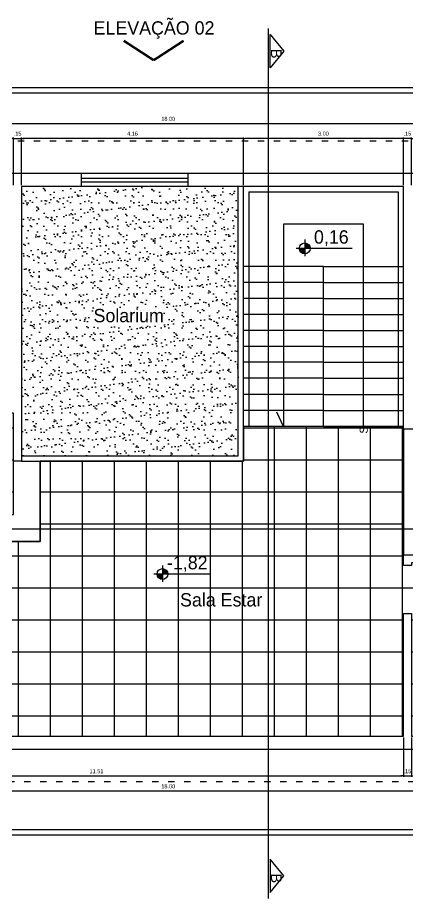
# Model space of a CAD drawing. Header units: millimetres. Extents: x 92.2 to 172.4, y 6.8 to 63.1.
# Drawn here: x 105.58 to 112.89, y 6.82 to 23.33 of the extents above; entities that cross this region are included whole.
import ezdxf

# ---------------------------------------------------------------- set-up
doc = ezdxf.new("R2010")
doc.units = ezdxf.units.MM
doc.linetypes.add('ACAD_ISO03W100', pattern=[30, 12, -18])
for name, color, linetype in [('Alvenaria', 5, 'Continuous'), ('COTAS', 1, 'Continuous'), ('Escada', 1, 'Continuous'), ('INDICAÇÃO', 1, 'Continuous'), ('Janelas', 3, 'Continuous'), ('Paisagismo', 3, 'Continuous'), ('PISO', 21, 'Continuous'), ('Proj. Corte Terreno', 254, 'Continuous'), ('Texto', 7, 'Continuous')]:
    doc.layers.add(name, color=color, linetype=linetype)
doc.styles.add('ARTIUM', font='GOTHIC.TTF', dxfattribs={"height": 0.1})
doc.styles.add('ROMANS', font='C-ACENTO.SHX')
doc.dimstyles.new('Artiun 1-50', dxfattribs={"dimscale": 0.5, "dimtxt": 0.15, "dimasz": 0.05, "dimexe": 0.03, "dimexo": 0.05, "dimgap": 0.1, "dimtad": 1, "dimzin": 4, "dimdsep": 46, "dimtxsty": 'ROMANS', "dimblk": 'DOT', "dimcen": 0.025, "dimclrt": 2, "dimadec": 0, "dimazin": 0, "dimtfac": 1, "dimtix": 1, "dimtmove": 2, "dimatfit": 2, "dimldrblk": 'DOT', "dimfxl": 1, "dimtolj": 1, "dimtzin": 0, "dimarcsym": 0})

# ---------------------------------------------------------------- blocks, each defined once
blk = doc.blocks.new('A$C7F8213FB')
for p, q in [((0.017, 0.017), (0.017, 3.815)), ((0.017, 3.815), (1.517, 3.815)), ((1.517, 3.815), (1.517, 0.017)), ((1.517, 0.017), (1.639, 0.289))]:
    blk.add_line(p, q)
blk.add_circle((0.017, 0.017), 0.017)
blk = doc.blocks.new('A$C215C32E7')
blk.add_line((10.446, 4.761), (-21.884, 4.761))
blk = doc.blocks.new('A$C5DF17B79')
blk.add_line((0.019, 1.836), (0.019, 18.142))
for points in [[(0.312, 17.718), (0.055, 17.407), (0.055, 18.029)], [(0.312, 2.26), (0.055, 2.571), (0.055, 1.949)]]:
    blk.add_lwpolyline(points, close=True)
at = {"layer": 'Texto', "char_height": 0.2, "width": 6.03922, "attachment_point": 1, "rotation": 270, "style": 'ARTIUM'}
for insert in [(0.268, 17.759), (0.268, 2.301)]:
    blk.add_mtext('B', dxfattribs=dict(at, insert=insert))
blk = doc.blocks.new('_DOT')
at = {"color": 0, "linetype": 'ByBlock'}
blk.add_line((-0.5, 0), (-1, 0), dxfattribs=at)
at = {"color": 0, "linetype": 'ByBlock', "const_width": 0.5}
blk.add_lwpolyline([(-0.25, 0, 1), (0.25, 0, 1)], format="xyb", close=True, dxfattribs=at)
blk = doc.blocks.new('*D69')
at = {"layer": 'COTAS', "color": 0, "lineweight": -2, "transparency": 16777216}
for p, q in [((99.407, 20.434), (99.407, 21.357)), ((99.432, 21.342), (117.382, 21.342)), ((117.407, 20.434), (117.407, 21.357))]:
    blk.add_line(p, q, dxfattribs=at)
at = {"layer": 'Defpoints', "color": 0, "transparency": 16777216}
for p in [(117.407, 21.342), (99.407, 20.409), (117.407, 20.409)]:
    blk.add_point(p, dxfattribs=at)
at = {"layer": 'COTAS', "color": 0, "lineweight": -2, "transparency": 16777216, "xscale": 0.025, "yscale": 0.025, "zscale": 0.025, "rotation": 180}
blk.add_blockref('_DOT', (99.407, 21.342), dxfattribs=at)
at = {"layer": 'COTAS', "color": 0, "lineweight": -2, "transparency": 16777216, "xscale": 0.025, "yscale": 0.025, "zscale": 0.025}
blk.add_blockref('_DOT', (117.407, 21.342), dxfattribs=at)
at = {"layer": 'COTAS', "color": 7, "transparency": 16777216, "insert": (108.407, 21.429), "char_height": 0.075, "attachment_point": 5, "style": 'ROMANS'}
blk.add_mtext('\\A1;18.00', dxfattribs=at)
blk = doc.blocks.new('*D73')
at = {"layer": 'COTAS', "color": 0, "lineweight": -2, "transparency": 16777216}
for p, q in [((109.817, 20.184), (109.817, 21.078)), ((112.792, 21.063), (109.842, 21.063)), ((112.817, 20.184), (112.817, 21.078))]:
    blk.add_line(p, q, dxfattribs=at)
at = {"layer": 'Defpoints', "color": 0, "transparency": 16777216}
for p in [(109.817, 21.063), (109.817, 20.159), (112.817, 20.159)]:
    blk.add_point(p, dxfattribs=at)
at = {"layer": 'COTAS', "color": 0, "lineweight": -2, "transparency": 16777216, "xscale": 0.025, "yscale": 0.025, "zscale": 0.025, "rotation": 180}
blk.add_blockref('_DOT', (109.817, 21.063), dxfattribs=at)
at = {"layer": 'COTAS', "color": 0, "lineweight": -2, "transparency": 16777216, "xscale": 0.025, "yscale": 0.025, "zscale": 0.025}
blk.add_blockref('_DOT', (112.817, 21.063), dxfattribs=at)
at = {"layer": 'COTAS', "color": 7, "transparency": 16777216, "insert": (111.317, 21.151), "char_height": 0.075, "attachment_point": 5, "style": 'ROMANS'}
blk.add_mtext('\\A1;3.00', dxfattribs=at)
blk = doc.blocks.new('*D74')
at = {"layer": 'COTAS', "color": 0, "lineweight": -2, "transparency": 16777216}
for p, q in [((105.657, 20.184), (105.657, 21.078)), ((109.792, 21.063), (105.682, 21.063)), ((109.817, 20.184), (109.817, 21.078))]:
    blk.add_line(p, q, dxfattribs=at)
at = {"layer": 'Defpoints', "color": 0, "transparency": 16777216}
for p in [(105.657, 21.063), (105.657, 20.159), (109.817, 20.159)]:
    blk.add_point(p, dxfattribs=at)
at = {"layer": 'COTAS', "color": 0, "lineweight": -2, "transparency": 16777216, "xscale": 0.025, "yscale": 0.025, "zscale": 0.025, "rotation": 180}
blk.add_blockref('_DOT', (105.657, 21.063), dxfattribs=at)
at = {"layer": 'COTAS', "color": 0, "lineweight": -2, "transparency": 16777216, "xscale": 0.025, "yscale": 0.025, "zscale": 0.025}
blk.add_blockref('_DOT', (109.817, 21.063), dxfattribs=at)
at = {"layer": 'COTAS', "color": 7, "transparency": 16777216, "insert": (107.737, 21.151), "char_height": 0.075, "attachment_point": 5, "style": 'ROMANS'}
blk.add_mtext('\\A1;4.16', dxfattribs=at)
blk = doc.blocks.new('*D78')
at = {"layer": 'COTAS', "color": 0, "lineweight": -2, "transparency": 16777216}
for p, q in [((105.482, 21.063), (105.457, 21.063)), ((105.507, 20.184), (105.507, 21.078)), ((105.507, 21.063), (105.657, 21.063)), ((105.657, 20.184), (105.657, 21.078)), ((105.682, 21.063), (105.707, 21.063))]:
    blk.add_line(p, q, dxfattribs=at)
at = {"layer": 'Defpoints', "color": 0, "transparency": 16777216}
for p in [(105.657, 21.063), (105.507, 20.159), (105.657, 20.159)]:
    blk.add_point(p, dxfattribs=at)
at = {"layer": 'COTAS', "color": 0, "lineweight": -2, "transparency": 16777216, "xscale": 0.025, "yscale": 0.025, "zscale": 0.025}
blk.add_blockref('_DOT', (105.507, 21.063), dxfattribs=at)
at = {"layer": 'COTAS', "color": 0, "lineweight": -2, "transparency": 16777216, "xscale": 0.025, "yscale": 0.025, "zscale": 0.025, "rotation": 180}
blk.add_blockref('_DOT', (105.657, 21.063), dxfattribs=at)
at = {"layer": 'COTAS', "color": 7, "transparency": 16777216, "insert": (105.582, 21.151), "char_height": 0.075, "attachment_point": 5, "style": 'ROMANS'}
blk.add_mtext('\\A1;.15', dxfattribs=at)
blk = doc.blocks.new('*D79')
at = {"layer": 'COTAS', "color": 0, "lineweight": -2, "transparency": 16777216}
for p, q in [((112.792, 21.063), (112.767, 21.063)), ((112.817, 20.184), (112.817, 21.078)), ((112.967, 21.063), (112.817, 21.063)), ((112.967, 20.184), (112.967, 21.078)), ((112.992, 21.063), (113.017, 21.063))]:
    blk.add_line(p, q, dxfattribs=at)
at = {"layer": 'Defpoints', "color": 0, "transparency": 16777216}
for p in [(112.817, 21.063), (112.817, 20.159), (112.967, 20.159)]:
    blk.add_point(p, dxfattribs=at)
at = {"layer": 'COTAS', "color": 0, "lineweight": -2, "transparency": 16777216, "xscale": 0.025, "yscale": 0.025, "zscale": 0.025}
blk.add_blockref('_DOT', (112.817, 21.063), dxfattribs=at)
at = {"layer": 'COTAS', "color": 0, "lineweight": -2, "transparency": 16777216, "xscale": 0.025, "yscale": 0.025, "zscale": 0.025, "rotation": 180}
blk.add_blockref('_DOT', (112.967, 21.063), dxfattribs=at)
at = {"layer": 'COTAS', "color": 7, "transparency": 16777216, "insert": (112.892, 21.151), "char_height": 0.075, "attachment_point": 5, "style": 'ROMANS'}
blk.add_mtext('\\A1;.15', dxfattribs=at)
blk = doc.blocks.new('*D93')
at = {"layer": 'COTAS', "color": 0, "lineweight": -2, "transparency": 16777216}
for p, q in [((99.407, 9.584), (99.407, 8.814)), ((117.407, 9.584), (117.407, 8.814)), ((99.432, 8.829), (117.382, 8.829))]:
    blk.add_line(p, q, dxfattribs=at)
at = {"layer": 'Defpoints', "color": 0, "transparency": 16777216}
for p in [(99.407, 9.609), (117.407, 9.609), (117.407, 8.829)]:
    blk.add_point(p, dxfattribs=at)
at = {"layer": 'COTAS', "color": 0, "lineweight": -2, "transparency": 16777216, "xscale": 0.025, "yscale": 0.025, "zscale": 0.025, "rotation": 180}
blk.add_blockref('_DOT', (99.407, 8.829), dxfattribs=at)
at = {"layer": 'COTAS', "color": 0, "lineweight": -2, "transparency": 16777216, "xscale": 0.025, "yscale": 0.025, "zscale": 0.025}
blk.add_blockref('_DOT', (117.407, 8.829), dxfattribs=at)
at = {"layer": 'COTAS', "color": 7, "transparency": 16777216, "insert": (108.407, 8.916), "char_height": 0.075, "attachment_point": 5, "style": 'ROMANS'}
blk.add_mtext('\\A1;18.00', dxfattribs=at)
blk = doc.blocks.new('*D95')
at = {"layer": 'COTAS', "color": 0, "lineweight": -2, "transparency": 16777216}
for p, q in [((101.307, 9.834), (101.307, 9.097)), ((112.817, 9.834), (112.817, 9.097)), ((101.332, 9.112), (112.792, 9.112))]:
    blk.add_line(p, q, dxfattribs=at)
at = {"layer": 'Defpoints', "color": 0, "transparency": 16777216}
for p in [(101.307, 9.859), (112.817, 9.859), (112.817, 9.112)]:
    blk.add_point(p, dxfattribs=at)
at = {"layer": 'COTAS', "color": 0, "lineweight": -2, "transparency": 16777216, "xscale": 0.025, "yscale": 0.025, "zscale": 0.025, "rotation": 180}
blk.add_blockref('_DOT', (101.307, 9.112), dxfattribs=at)
at = {"layer": 'COTAS', "color": 0, "lineweight": -2, "transparency": 16777216, "xscale": 0.025, "yscale": 0.025, "zscale": 0.025}
blk.add_blockref('_DOT', (112.817, 9.112), dxfattribs=at)
at = {"layer": 'COTAS', "color": 7, "transparency": 16777216, "insert": (107.062, 9.199), "char_height": 0.075, "attachment_point": 5, "style": 'ROMANS'}
blk.add_mtext('\\A1;11.51', dxfattribs=at)
blk = doc.blocks.new('*D98')
at = {"layer": 'COTAS', "color": 0, "lineweight": -2, "transparency": 16777216}
for p, q in [((112.817, 9.834), (112.817, 9.097)), ((112.967, 9.834), (112.967, 9.097)), ((112.792, 9.112), (112.767, 9.112)), ((112.817, 9.112), (112.967, 9.112)), ((112.992, 9.112), (113.017, 9.112))]:
    blk.add_line(p, q, dxfattribs=at)
at = {"layer": 'Defpoints', "color": 0, "transparency": 16777216}
for p in [(112.817, 9.859), (112.967, 9.859), (112.967, 9.112)]:
    blk.add_point(p, dxfattribs=at)
at = {"layer": 'COTAS', "color": 0, "lineweight": -2, "transparency": 16777216, "xscale": 0.025, "yscale": 0.025, "zscale": 0.025}
blk.add_blockref('_DOT', (112.817, 9.112), dxfattribs=at)
at = {"layer": 'COTAS', "color": 0, "lineweight": -2, "transparency": 16777216, "xscale": 0.025, "yscale": 0.025, "zscale": 0.025, "rotation": 180}
blk.add_blockref('_DOT', (112.967, 9.112), dxfattribs=at)
at = {"layer": 'COTAS', "color": 7, "transparency": 16777216, "insert": (112.892, 9.199), "char_height": 0.075, "attachment_point": 5, "style": 'ROMANS'}
blk.add_mtext('\\A1;.15', dxfattribs=at)
blk = doc.blocks.new('A$C62EE7015')
h = blk.add_hatch(color=256)
h.paths.add_polyline_path([(0.06, 0.144, 0.414214), (0.162, 0.041), (0.162, 0.144)])
h.paths.add_polyline_path([(0.264, 0.144, 0.414214), (0.162, 0.246), (0.162, 0.144)])
at = {"layer": 'COTAS'}
for p, q in [((0.162, 0.308), (0.162, 0)), ((1.05, 0.144), (0, 0.144))]:
    blk.add_line(p, q, dxfattribs=at)
blk.add_circle((0.162, 0.144), 0.102, dxfattribs=at)

msp = doc.modelspace()

# ---------------------------------------------------------------- hatches: boundary and pattern name
at = {"layer": 'Paisagismo'}
h = msp.add_hatch(dxfattribs=at)
h.set_pattern_fill('AR-SAND', color=256, scale=0.005, style=0)
h.set_pattern_definition([(37.5, (0, -40.76064), (-0.00800016, 0.24470662), [0, -0.19304, 0, -0.2159, 0, -0.206375]), (7.5, (0, -40.76064), (0.2247616, 0.35841255), [0, -0.10414, 0, -0.17399, 0, -0.066675]), (327.5, (-0.1562, -40.76064), (0.3954962, 0.0007186), [0, -0.0635, 0, -0.2286, 0, -0.29845]), (317.5, (-0.1562, -40.76064), (0.3817782, 0.1114647), [0, -0.03175, 0, -0.14986, 0, -0.17145])])
h.paths.add_polyline_path([(105.657, 15.109), (109.717, 15.109), (109.717, 20.159), (105.657, 20.159)])
at = {"layer": 'PISO'}
h = msp.add_hatch(dxfattribs=at)
h.set_pattern_fill('_USER', color=252, scale=0.6, style=0, double=1, pattern_type=0)
h.set_pattern_definition([(0, (0, -40.76064), (0, 0.6), []), (90, (0, -40.76064), (-0.6, 4e-17), [])])
h.paths.add_polyline_path([(100.557, 15.859), (99.657, 15.859), (99.657, 15.829), (100.557, 15.829)], flags=16)
h.paths.add_polyline_path([(113.867, 13.029), (112.967, 13.029), (112.967, 13.059), (112.817, 13.059), (112.817, 15.659), (112.084, 15.659, -1), (112.05, 15.659), (111.407, 15.659), (111.407, 9.859), (112.817, 9.859), (112.817, 12.159), (112.967, 12.159, 0.424176)])
h.paths.add_polyline_path([(102.007, 14.009), (105.507, 14.009), (105.507, 15.909), (104.696, 15.909), (104.696, 15.409), (103.096, 15.409), (103.096, 15.909), (99.657, 15.909), (99.657, 12.509), (101.307, 12.509), (101.307, 9.859), (111.407, 9.859), (111.407, 15.659), (109.817, 15.659), (109.817, 15.009), (106.007, 15.009), (106.007, 13.509), (102.007, 13.509)])
h.paths.add_polyline_path([(102.526, 15.257), (102.526, 15.857), (103.026, 15.857), (103.026, 15.257)], flags=16)
h.paths.add_polyline_path([(102.956, 15.333), (102.956, 15.303), (102.914, 15.303), (102.914, 15.333), (102.854, 15.333), (102.854, 15.303), (102.812, 15.303), (102.812, 15.333), (102.754, 15.333), (102.754, 15.303), (102.712, 15.303), (102.712, 15.333), (102.654, 15.333), (102.654, 15.303), (102.612, 15.303), (102.612, 15.333)], flags=0)
h.paths.add_polyline_path([(102.531, 15.372), (102.531, 15.826), (103.016, 15.826), (103.016, 15.372)], flags=0)
h.paths.add_polyline_path([(102.607, 15.479, -1), (102.677, 15.479, -1)], flags=0)
h.paths.add_polyline_path([(102.607, 15.716, -1), (102.677, 15.716, -1)], flags=0)
h.paths.add_polyline_path([(102.857, 15.479, -1), (102.927, 15.479, -1)], flags=0)
h.paths.add_polyline_path([(102.857, 15.716, -1), (102.927, 15.716, -1)], flags=0)
h.paths.add_polyline_path([(104.764, 15.225), (104.764, 15.235), (104.784, 15.235), (104.784, 15.255), (104.764, 15.255), (104.764, 15.805, -0.414214), (104.789, 15.83), (104.853, 15.83), (104.853, 15.88), (105.306, 15.88), (105.306, 15.83), (105.369, 15.83, -0.414214), (105.394, 15.805), (105.394, 15.255), (105.374, 15.255), (105.374, 15.235), (105.394, 15.235), (105.394, 15.225, -0.414214), (105.369, 15.2), (105.268, 15.2, -0.078548), (104.886, 15.2), (104.789, 15.2, -0.414214)], flags=16)
h.paths.add_polyline_path([(112.967, 12.159), (112.967, 9.859), (117.157, 9.859), (117.157, 13.109), (112.967, 13.109), (112.967, 13.059), (113.867, 13.059), (113.867, 13.029, -0.424176)])

# ---------------------------------------------------------------- linework, layer by layer
at = {"color": 254}
for p, q in [((123.307, 21.909), (93.507, 21.909)), ((93.507, 8.109), (123.307, 8.109))]:
    msp.add_line(p, q, dxfattribs=at)
for p, q in [((109.917, 20.059), (112.717, 20.059)), ((109.917, 20.059), (109.917, 15.659)), ((112.717, 20.059), (112.717, 15.659)), ((109.917, 15.659), (109.817, 15.659)), ((112.717, 15.659), (112.817, 15.659)), ((106.007, 13.509), (106.007, 15.009)), ((102.007, 13.509), (106.007, 13.509))]:
    msp.add_line(p, q)
msp.add_lwpolyline([(93.407, 8.009), (123.407, 8.009), (123.407, 22.009), (93.407, 22.009)], close=True, dxfattribs=at)
for points in [[(105.657, 15.009), (109.817, 15.009), (109.817, 20.159)], [(105.657, 15.109), (109.717, 15.109), (109.717, 20.159)]]:
    msp.add_lwpolyline(points)
at = {"layer": 'Alvenaria'}
msp.add_line((112.817, 14.409), (112.817, 14.409), dxfattribs=at)
for points in [[(99.407, 20.409), (117.407, 20.409)], [(114.207, 15.609), (112.817, 15.609), (112.817, 20.159), (105.657, 20.159), (105.657, 15.009), (105.507, 15.009)], [(117.407, 9.609), (99.407, 9.609), (99.407, 14.959), (99.657, 14.959), (99.657, 12.509), (99.707, 12.509), (99.707, 12.359), (99.657, 12.359), (99.657, 9.859), (101.157, 9.859), (101.157, 12.359), (100.407, 12.359), (100.407, 12.509), (101.307, 12.509), (101.307, 9.859), (112.817, 9.859), (112.817, 12.159), (112.967, 12.159)], [(112.967, 13.059), (112.817, 13.059), (112.817, 13.259), (115.107, 13.259)]]:
    msp.add_lwpolyline(points, dxfattribs=at)
at = {"layer": 'Escada'}
for p, q in [((111.317, 18.659), (109.817, 18.659)), ((111.317, 18.659), (112.817, 18.659)), ((111.317, 15.659), (111.317, 18.659)), ((111.317, 18.359), (109.817, 18.359)), ((111.317, 18.359), (112.817, 18.359)), ((111.317, 18.059), (109.817, 18.059)), ((111.317, 18.059), (112.817, 18.059)), ((111.317, 17.759), (109.817, 17.759)), ((111.317, 17.759), (112.817, 17.759)), ((111.317, 17.459), (109.817, 17.459)), ((111.317, 17.459), (112.817, 17.459)), ((111.317, 17.159), (109.817, 17.159)), ((111.317, 17.159), (112.817, 17.159)), ((111.317, 16.866), (109.817, 16.866)), ((111.317, 16.866), (112.817, 16.866)), ((111.317, 16.567), (109.817, 16.567)), ((111.317, 16.567), (112.817, 16.567)), ((111.317, 16.259), (109.817, 16.259)), ((111.317, 16.259), (112.817, 16.259)), ((111.317, 15.959), (109.817, 15.959)), ((111.317, 15.959), (112.817, 15.959)), ((111.317, 15.659), (109.817, 15.659)), ((111.317, 15.659), (112.817, 15.659)), ((112.817, 15.609), (112.817, 13.259))]:
    msp.add_line(p, q, dxfattribs=at)
at = {"layer": 'INDICAÇÃO', "const_width": 0.0448}
for points in [[(107.573, 22.893), (108.134, 22.528)], [(108.696, 22.893), (108.134, 22.528)]]:
    msp.add_lwpolyline(points, dxfattribs=at)
at = {"layer": 'Janelas'}
for p, q in [((106.782, 20.159), (106.782, 20.409)), ((106.782, 20.319), (108.782, 20.319)), ((108.782, 20.159), (108.782, 20.409)), ((106.782, 20.249), (108.782, 20.249))]:
    msp.add_line(p, q, dxfattribs=at)
at = {"layer": 'Paisagismo'}
msp.add_lwpolyline([(105.657, 15.109), (109.717, 15.109), (109.717, 20.159), (105.657, 20.159)], close=True, dxfattribs=at)
at = {"layer": 'PISO'}
msp.add_lwpolyline([(99.657, 15.909), (99.657, 12.509), (101.307, 12.509), (101.307, 9.859), (112.817, 9.859), (112.817, 12.159), (112.967, 12.159), (112.967, 9.859), (117.157, 9.859), (117.157, 13.109), (112.967, 13.109), (112.967, 13.059), (112.817, 13.059), (112.817, 15.659), (109.817, 15.659), (109.817, 15.009), (106.007, 15.009), (106.007, 13.509), (102.007, 13.509), (102.007, 14.009), (105.507, 14.009), (105.507, 15.909), (99.657, 15.909)], dxfattribs=at)
at = {"layer": 'Proj. Corte Terreno', "linetype": 'ACAD_ISO03W100', "ltscale": 0.01}
msp.add_lwpolyline([(98.807, 14.209), (98.807, 9.009), (98.807, 9.009), (98.807, 9.009), (98.807, 9.009), (98.807, 9.009), (118.007, 9.009), (118.007, 15.009), (118.007, 21.009), (105.057, 21.009), (105.057, 19.609), (100.457, 19.609), (100.457, 14.209)], close=True, dxfattribs=at)

# ---------------------------------------------------------------- block references
for name, p in [('A$C5DF17B79', (110.266, 4.98)), ('A$C62EE7015', (110.804, 18.857)), ('A$C215C32E7', (114.126, 8.977)), ('A$C62EE7015', (108.137, 12.751))]:
    msp.add_blockref(name, p)
at = {"xscale": -1}
msp.add_blockref('A$C7F8213FB', (112.084, 15.642), dxfattribs=at)

# ---------------------------------------------------------------- texts
at = {"insert": (111.998, 15.528), "char_height": 0.15, "width": 6.03922, "attachment_point": 1, "rotation": 90, "style": 'ARTIUM'}
msp.add_mtext('S', dxfattribs=at)
at = {"layer": 'Texto', "style": 'ARTIUM'}
for s, p in [('ELEVAÇÃO 02', (107.007, 23.008)), ('0,16', (111.14, 19.09)), ('-1,82', (108.383, 12.984))]:
    msp.add_text(s, height=0.25, dxfattribs=at).set_placement(p)
at = {"layer": 'Texto', "char_height": 0.25, "width": 6.03922, "attachment_point": 1, "style": 'ARTIUM'}
for s, insert in [('Solarium', (107.006, 17.866)), ('Sala Estar', (108.629, 12.538))]:
    msp.add_mtext(s, dxfattribs=dict(at, insert=insert))

# ---------------------------------------------------------------- dimensions: what is measured, and where the dimension line sits
at = {"layer": 'COTAS'}
for base, p1, p2, picture, middle in [((117.407, 21.342), (99.407, 20.409), (117.407, 20.409), '*D69', (108.407, 21.429)), ((105.657, 21.063), (105.507, 20.159), (105.657, 20.159), '*D78', (105.582, 21.151)), ((105.657, 21.063), (109.817, 20.159), (105.657, 20.159), '*D74', (107.737, 21.151)), ((109.817, 21.063), (112.817, 20.159), (109.817, 20.159), '*D73', (111.317, 21.151)), ((112.817, 21.063), (112.967, 20.159), (112.817, 20.159), '*D79', (112.892, 21.151)), ((112.817, 9.112), (101.307, 9.859), (112.817, 9.859), '*D95', (107.062, 9.199)), ((112.967, 9.112), (112.817, 9.859), (112.967, 9.859), '*D98', (112.892, 9.199)), ((117.407, 8.829), (99.407, 9.609), (117.407, 9.609), '*D93', (108.407, 8.916))]:
    dim = msp.add_linear_dim(base=base, p1=p1, p2=p2, dimstyle='Artiun 1-50', override={"dimclrt": 7}, dxfattribs=at)
    dim.commit()
    dim.dimension.update_dxf_attribs({"geometry": picture, "text_midpoint": middle})

doc.saveas('drawing.dxf')
